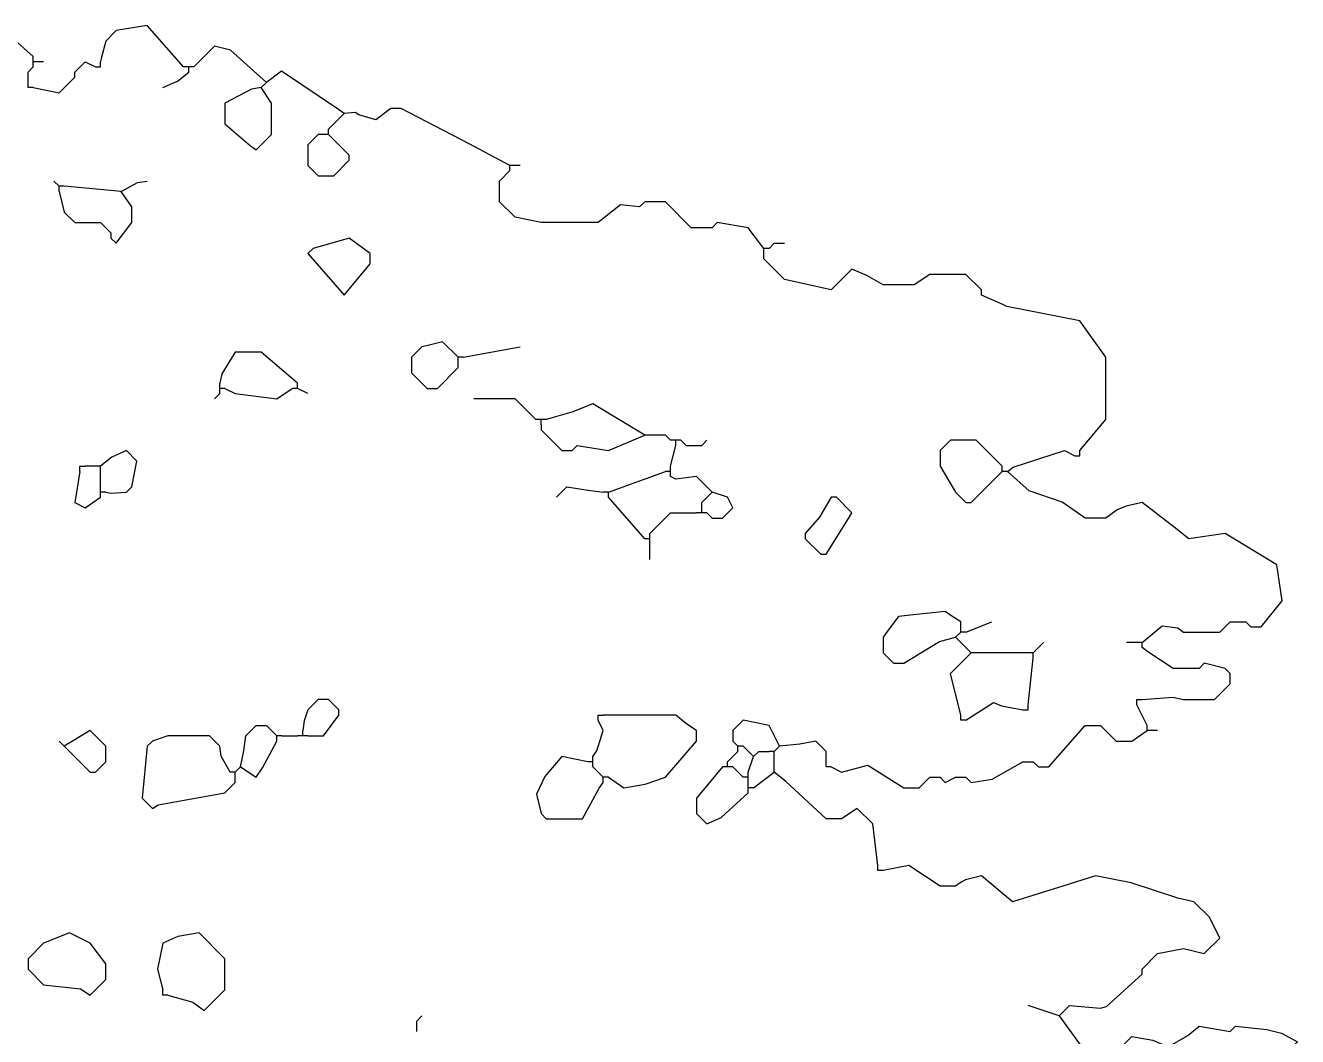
# Model space of a CAD drawing. Header units: metres. Extents: x -4.5 to 4.1, y 0 to 10.7.
# Drawn here: x 0.338 to 3.723, y 7.916 to 10.605 of the extents above; entities that cross this region are included whole.
import ezdxf

# ---------------------------------------------------------------- set-up
doc = ezdxf.new("R2010")
doc.units = ezdxf.units.M
doc.header["$LTSCALE"] = 0.2

msp = doc.modelspace()

# ---------------------------------------------------------------- linework, layer by layer
at = {"linetype": 'Continuous', "flags": 128}
for points in [[(0.7585, 10.4947), (0.662, 10.6051), (0.5792, 10.5913), (0.5516, 10.5637), (0.5406, 10.5209), (0.5378, 10.5085)], [(0.3007, 10.5741), (0.3586, 10.5223)], [(0.9791, 10.4534), (0.884, 10.5389), (0.8412, 10.5499), (0.7861, 10.4947)], [(0.3586, 10.5085), (0.3586, 10.5223)], [(0.3723, 10.5085), (0.3586, 10.5085)], [(0.3586, 10.4947), (0.3586, 10.5085)], [(0.3586, 10.4396), (0.4275, 10.4258), (0.4689, 10.4671), (0.4689, 10.4809), (0.4965, 10.5085), (0.524, 10.4947)], [(0.3861, 10.5085), (0.3723, 10.5085)], [(0.524, 10.4947), (0.5378, 10.4947), (0.5378, 10.5085)], [(0.3448, 10.4534), (0.3448, 10.4809), (0.3586, 10.4947)], [(0.7033, 10.4396), (0.7426, 10.4565), (0.7723, 10.4809)], [(0.7723, 10.4947), (0.7585, 10.4947)], [(0.7861, 10.4947), (0.7723, 10.4947)], [(0.7723, 10.4809), (0.7723, 10.4947)], [(1.186, 10.3706), (1.1708, 10.3816), (1.0191, 10.4837), (0.9791, 10.4534)], [(0.3586, 10.4396), (0.3448, 10.4396), (0.3448, 10.4534)], [(0.9653, 10.4396), (0.9391, 10.4354), (0.8688, 10.3982), (0.8688, 10.343), (0.9364, 10.2851), (0.9516, 10.2741), (0.9929, 10.3154), (0.9929, 10.3982), (0.9653, 10.4396)], [(0.9653, 10.4396), (0.9791, 10.4534)], [(1.1446, 10.3292), (1.186, 10.3706)], [(1.6273, 10.2327), (1.5184, 10.2906), (1.3377, 10.3844), (1.3101, 10.3844), (1.2701, 10.3541), (1.2253, 10.3674), (1.215, 10.3734), (1.186, 10.3706)], [(1.1446, 10.3154), (1.1446, 10.3292)], [(1.1308, 10.3154), (1.117, 10.3154), (1.0895, 10.2879), (1.0895, 10.2327), (1.117, 10.2051), (1.1584, 10.2051), (1.1998, 10.2465), (1.1998, 10.2603), (1.1446, 10.3154)], [(1.1446, 10.3154), (1.1308, 10.3154)], [(1.6411, 10.2327), (1.6273, 10.2327)], [(1.6273, 10.2189), (1.6273, 10.2327)], [(1.6549, 10.2327), (1.6411, 10.2327)], [(0.4275, 10.1775), (0.4137, 10.1913)], [(0.593, 10.1638), (0.6358, 10.1872), (0.662, 10.1913)], [(2.303, 10.0121), (2.2617, 10.0672), (2.1789, 10.081), (2.1651, 10.0672), (2.11, 10.0672), (2.041, 10.1362), (1.9859, 10.1362), (1.9721, 10.1224), (1.9218, 10.1281), (1.8617, 10.081), (1.71, 10.081), (1.6411, 10.0948), (1.5997, 10.1362), (1.5997, 10.1913), (1.6273, 10.2189)], [(0.4413, 10.1775), (0.4275, 10.1775)], [(0.4275, 10.1638), (0.4275, 10.1775)], [(0.4275, 10.1638), (0.4413, 10.1086), (0.4689, 10.081), (0.5378, 10.081), (0.5654, 10.0534), (0.5654, 10.0396), (0.5792, 10.0258), (0.6206, 10.081), (0.6206, 10.1224), (0.593, 10.1638)], [(0.593, 10.1638), (0.4413, 10.1775)], [(1.186, 9.8879), (1.255, 9.9707), (1.255, 9.9983), (1.1998, 10.0396), (1.1033, 10.0121), (1.0895, 9.9983), (1.186, 9.8879)], [(2.3168, 10.0121), (2.3306, 10.0258), (2.3582, 10.0258)], [(2.3168, 10.0121), (2.303, 10.0121)], [(2.303, 9.9983), (2.303, 10.0121)], [(3.1443, 9.4742), (3.2132, 9.557), (3.2132, 9.7224), (3.1443, 9.819), (2.9498, 9.8576), (2.9388, 9.8631), (2.8823, 9.8879), (2.8823, 9.9017), (2.8409, 9.9431), (2.7444, 9.9431), (2.703, 9.9155), (2.6202, 9.9155), (2.5775, 9.9403), (2.5375, 9.9569), (2.4823, 9.9017), (2.3582, 9.9293), (2.303, 9.9845), (2.303, 9.9983)], [(1.4894, 9.7224), (1.448, 9.7638), (1.4053, 9.7528), (1.3929, 9.75), (1.3653, 9.7224), (1.3653, 9.6811), (1.4067, 9.6397), (1.4342, 9.6397), (1.4894, 9.6949), (1.4894, 9.7087)], [(1.0619, 9.6535), (0.9653, 9.7362), (0.8964, 9.7362), (0.8605, 9.6783), (0.855, 9.6535)], [(1.5032, 9.7224), (1.4894, 9.7224)], [(1.4894, 9.7087), (1.4894, 9.7224)], [(1.5032, 9.7224), (1.6549, 9.75)], [(0.855, 9.6397), (0.855, 9.6535)], [(1.0619, 9.6397), (1.0619, 9.6535)], [(0.8412, 9.6121), (0.855, 9.6259)], [(0.8688, 9.6397), (0.855, 9.6397)], [(0.855, 9.6259), (0.855, 9.6397)], [(0.8688, 9.6397), (0.8964, 9.6259), (1.0067, 9.6121), (1.0481, 9.6397)], [(1.0619, 9.6397), (1.0481, 9.6397)], [(1.0895, 9.6259), (1.0619, 9.6397)], [(1.6963, 9.557), (1.6411, 9.6121), (1.5308, 9.6121)], [(1.9859, 9.5156), (1.848, 9.5983), (1.7917, 9.5761), (1.7238, 9.557)], [(1.71, 9.557), (1.6963, 9.557)], [(1.7238, 9.557), (1.71, 9.557)], [(1.71, 9.5432), (1.71, 9.557)], [(1.71, 9.5432), (1.71, 9.5294), (1.7652, 9.4742), (1.7928, 9.4742), (1.8066, 9.488), (1.8893, 9.4742), (1.9859, 9.5156)], [(2.0548, 9.5018), (2.041, 9.5156), (1.9859, 9.5156)], [(2.0686, 9.5018), (2.0548, 9.5018)], [(2.0548, 9.4328), (2.0686, 9.488)], [(2.0824, 9.5018), (2.0686, 9.5018)], [(2.0686, 9.488), (2.0686, 9.5018)], [(2.0824, 9.5018), (2.0962, 9.488), (2.1376, 9.488), (2.1514, 9.5018)], [(2.9374, 9.4328), (2.8685, 9.5018), (2.7995, 9.5018), (2.7719, 9.4742), (2.7719, 9.4328), (2.8133, 9.3639), (2.8409, 9.3363), (2.8547, 9.3363), (2.9374, 9.4191)], [(0.5516, 9.3639), (0.564, 9.3611), (0.6068, 9.3639), (0.6206, 9.3777), (0.6344, 9.4466), (0.6068, 9.4742), (0.5675, 9.4572), (0.5378, 9.4328)], [(2.9512, 9.4191), (2.9664, 9.4301), (3.1029, 9.4742), (3.1305, 9.4604)], [(3.1305, 9.4604), (3.1443, 9.4604), (3.1443, 9.4742)], [(0.4827, 9.4191), (0.4689, 9.3363), (0.4965, 9.3225), (0.5378, 9.3501)], [(0.4827, 9.4191), (0.4827, 9.4328), (0.4965, 9.4328)], [(0.524, 9.4328), (0.4965, 9.4328)], [(0.5378, 9.4328), (0.524, 9.4328)], [(0.5378, 9.4191), (0.5378, 9.4328)], [(0.5378, 9.3777), (0.5378, 9.4191)], [(1.8893, 9.3639), (2.041, 9.4191)], [(2.0548, 9.4191), (2.041, 9.4191)], [(2.0548, 9.4191), (2.0548, 9.4328)], [(2.0548, 9.4053), (2.0548, 9.4191)], [(2.9374, 9.4191), (2.9374, 9.4328)], [(2.9512, 9.4191), (2.9374, 9.4191)], [(3.3098, 8.964), (3.3636, 9.0081), (3.4049, 9.0026), (3.4201, 8.9915), (3.5166, 8.9915), (3.5442, 9.0191), (3.5856, 9.0191), (3.5994, 9.0053), (3.627, 9.0053), (3.6821, 9.0743), (3.6683, 9.1708), (3.5304, 9.2536), (3.4339, 9.2398), (3.3952, 9.2707), (3.3098, 9.3363), (3.267, 9.3267), (3.2436, 9.317), (3.2132, 9.2949), (3.1581, 9.2949), (3.0972, 9.3373), (3.0091, 9.3673), (2.9512, 9.4191)], [(2.1651, 9.3639), (2.1238, 9.4053), (2.0686, 9.3984), (2.0548, 9.4053)], [(0.5378, 9.3639), (0.5378, 9.3777)], [(0.5516, 9.3639), (0.5378, 9.3639)], [(0.5378, 9.3501), (0.5378, 9.3639)], [(1.7514, 9.3501), (1.779, 9.3777), (1.8354, 9.3688), (1.8755, 9.3639)], [(1.8893, 9.3639), (1.8755, 9.3639)], [(1.8893, 9.3501), (1.8893, 9.3639)], [(1.9859, 9.2398), (1.8893, 9.3501)], [(2.1376, 9.3225), (2.1376, 9.3363), (2.1651, 9.3639)], [(2.1514, 9.3087), (2.1651, 9.2949), (2.1927, 9.2949), (2.2203, 9.3225), (2.2065, 9.3501), (2.1651, 9.3639)], [(2.4685, 9.1984), (2.5286, 9.2937), (2.5375, 9.3087), (2.4961, 9.3501), (2.4823, 9.3501), (2.4514, 9.2974), (2.4134, 9.2536), (2.4134, 9.2398), (2.4547, 9.1984), (2.4685, 9.1984)], [(2.1376, 9.3087), (2.1376, 9.3225)], [(1.9997, 9.2536), (2.0548, 9.3087), (2.1238, 9.3087)], [(2.1376, 9.3087), (2.1238, 9.3087)], [(2.1514, 9.3087), (2.1376, 9.3087)], [(1.9997, 9.2398), (1.9997, 9.2536)], [(1.9997, 9.2398), (1.9859, 9.2398)], [(1.9997, 9.226), (1.9997, 9.2398)], [(1.9997, 9.1846), (1.9997, 9.226)], [(2.8271, 9.0053), (2.8271, 9.0191), (2.8009, 9.0357), (2.7857, 9.0467), (2.7018, 9.0378), (2.6616, 9.0329), (2.6313, 8.9929), (2.6202, 8.9778), (2.6202, 8.9364), (2.6478, 8.9088), (2.6754, 8.9088), (2.7706, 8.9667), (2.8133, 8.9778)], [(2.8409, 8.9915), (2.9098, 9.0191)], [(2.8133, 8.9778), (2.8271, 8.9915)], [(2.8547, 8.9364), (2.8133, 8.9778)], [(2.8271, 8.9915), (2.8271, 9.0053)], [(2.8409, 8.9915), (2.8271, 8.9915)], [(3.0202, 8.9364), (3.0477, 8.964)], [(3.296, 8.964), (3.2684, 8.964)], [(3.3098, 8.964), (3.296, 8.964)], [(3.3098, 8.9502), (3.3098, 8.964)], [(3.3098, 8.8123), (3.3917, 8.8181), (3.4201, 8.8123), (3.5028, 8.8123), (3.5442, 8.8536), (3.5442, 8.8812), (3.5304, 8.895), (3.4753, 8.9088), (3.4615, 8.895), (3.3925, 8.895), (3.3249, 8.9391), (3.3098, 8.9502)], [(2.8271, 8.7709), (2.7995, 8.8812), (2.8547, 8.9364)], [(3.0064, 8.9364), (2.8547, 8.9364)], [(3.0202, 8.9364), (3.0064, 8.9364)], [(3.0064, 8.7985), (3.0202, 8.9226)], [(3.0202, 8.9226), (3.0202, 8.9364)], [(1.0895, 8.7157), (1.1308, 8.7157), (1.1722, 8.7709), (1.1722, 8.7847), (1.1446, 8.8123), (1.117, 8.8123), (1.0895, 8.7847), (1.0798, 8.7557), (1.0757, 8.7295)], [(2.8409, 8.7571), (2.9147, 8.8041), (2.936, 8.7957), (2.9926, 8.7847)], [(3.296, 8.7985), (3.296, 8.8123), (3.3098, 8.8123)], [(1.8617, 8.7571), (1.8617, 8.7709), (1.8755, 8.7709)], [(1.8893, 8.6054), (1.9307, 8.5778), (1.9872, 8.5875), (2.041, 8.6054), (2.1238, 8.7019), (2.1238, 8.7295), (2.0983, 8.7465), (2.0686, 8.7709), (1.8755, 8.7709)], [(2.8409, 8.7571), (2.8271, 8.7571), (2.8271, 8.7709)], [(2.9926, 8.7847), (3.0064, 8.7847), (3.0064, 8.7985)], [(3.3236, 8.7433), (3.296, 8.7985)], [(0.9102, 8.633), (0.9191, 8.6756), (0.924, 8.7157), (0.9516, 8.7433), (0.9791, 8.7433), (1.0067, 8.7157)], [(1.848, 8.6606), (1.859, 8.6757), (1.8755, 8.7295), (1.8617, 8.7571)], [(2.3444, 8.6881), (2.3168, 8.7433), (2.2479, 8.7571), (2.2203, 8.7295), (2.2203, 8.7019), (2.2341, 8.6881)], [(2.4823, 8.633), (2.5099, 8.6192), (2.5801, 8.6378), (2.6754, 8.5778), (2.7168, 8.5778), (2.7444, 8.6054), (2.7719, 8.6054), (2.7857, 8.5916), (2.8133, 8.6054), (2.8409, 8.6054), (2.8547, 8.5916), (2.9111, 8.6005), (2.9926, 8.6468), (3.0202, 8.6468), (3.034, 8.633), (3.0615, 8.633), (3.1581, 8.7433), (3.1994, 8.7433), (3.2408, 8.7019), (3.2822, 8.7019), (3.3236, 8.7295)], [(3.3236, 8.7295), (3.3236, 8.7433)], [(0.4413, 8.6881), (0.4275, 8.7019)], [(0.4413, 8.6881), (0.5103, 8.6192), (0.524, 8.6192), (0.5516, 8.6468), (0.5516, 8.6881), (0.5103, 8.7295), (0.4413, 8.6881)], [(0.8826, 8.6192), (0.8592, 8.6619), (0.855, 8.6881), (0.8274, 8.7157), (0.7171, 8.7157), (0.6757, 8.7019), (0.662, 8.6881), (0.6482, 8.5502), (0.6757, 8.5227), (0.6909, 8.5323), (0.8688, 8.564), (0.8964, 8.5916), (0.8964, 8.6054)], [(0.9102, 8.633), (0.9516, 8.6054), (0.9685, 8.6309), (1.0067, 8.7019)], [(1.0205, 8.7157), (1.0067, 8.7157)], [(1.0067, 8.7019), (1.0067, 8.7157)], [(1.0205, 8.7157), (1.0619, 8.7157)], [(1.0757, 8.7157), (1.0619, 8.7157)], [(1.0757, 8.7157), (1.0757, 8.7295)], [(1.0895, 8.7157), (1.0757, 8.7157)], [(2.4685, 8.6468), (2.4685, 8.6744), (2.441, 8.7019), (2.3985, 8.6934), (2.3444, 8.6881)], [(3.3374, 8.7295), (3.3236, 8.7295)], [(3.3511, 8.7295), (3.3374, 8.7295)], [(2.2065, 8.6468), (2.2341, 8.6744)], [(2.2479, 8.6881), (2.2341, 8.6881)], [(2.2341, 8.6744), (2.2341, 8.6881)], [(2.2755, 8.6606), (2.2479, 8.6881)], [(2.2755, 8.6606), (2.2893, 8.6744), (2.3168, 8.6744)], [(2.3306, 8.6744), (2.3168, 8.6744)], [(2.3306, 8.6744), (2.3444, 8.6881)], [(2.3306, 8.6606), (2.3306, 8.6744)], [(1.8342, 8.6468), (1.7652, 8.6606), (1.7205, 8.6079), (1.6984, 8.5608), (1.71, 8.5089), (1.7238, 8.4951), (1.8204, 8.4951), (1.8645, 8.5764), (1.8755, 8.5916)], [(1.848, 8.6468), (1.8342, 8.6468)], [(1.848, 8.6468), (1.848, 8.6606)], [(1.848, 8.633), (1.848, 8.6468)], [(2.2065, 8.633), (2.2065, 8.6468)], [(2.2617, 8.6192), (2.2755, 8.6606)], [(2.3306, 8.6192), (2.3306, 8.6606)], [(2.4823, 8.633), (2.4685, 8.633), (2.4685, 8.6468)], [(0.8964, 8.6192), (0.8826, 8.6192)], [(0.8964, 8.6192), (0.9102, 8.633)], [(0.8964, 8.6054), (0.8964, 8.6192)], [(1.8755, 8.6054), (1.848, 8.633)], [(1.8893, 8.6054), (1.8755, 8.6054)], [(1.8755, 8.5916), (1.8755, 8.6054)], [(2.1927, 8.633), (2.1238, 8.5502), (2.1238, 8.5089), (2.1514, 8.4813), (2.1899, 8.4985), (2.2617, 8.564)], [(2.2065, 8.633), (2.1927, 8.633)], [(2.2203, 8.633), (2.2065, 8.633)], [(2.2479, 8.6054), (2.2203, 8.633)], [(2.2617, 8.6054), (2.2479, 8.6054)], [(2.2617, 8.6054), (2.2617, 8.6192)], [(2.2617, 8.5916), (2.2617, 8.6054)], [(2.2755, 8.5778), (2.3306, 8.6192)], [(2.6064, 8.371), (2.5927, 8.4813), (2.5513, 8.5227), (2.5099, 8.4951), (2.4685, 8.4951), (2.3603, 8.5948), (2.3306, 8.6192)], [(2.2617, 8.5778), (2.2617, 8.5916)], [(2.2755, 8.5778), (2.2617, 8.5778)], [(2.2617, 8.564), (2.2617, 8.5778)], [(2.6202, 8.3572), (2.6064, 8.3572), (2.6064, 8.371)], [(3.0891, 7.971), (3.1167, 7.9986), (3.1994, 7.9917), (3.2146, 7.9959), (3.3098, 8.0814), (3.3098, 8.0951), (3.3511, 8.1365), (3.4201, 8.1503), (3.4753, 8.1365), (3.5166, 8.1779), (3.489, 8.2331), (3.4477, 8.2744), (3.4049, 8.2841), (3.281, 8.3247), (3.1857, 8.3434), (3.1158, 8.3214), (2.965, 8.2744), (2.8823, 8.3434), (2.8395, 8.3323), (2.8285, 8.3268), (2.8133, 8.3158), (2.7719, 8.3158), (2.6892, 8.371), (2.6202, 8.3572)], [(0.5103, 8.0262), (0.5516, 8.0676), (0.5516, 8.1089), (0.5103, 8.1641), (0.4551, 8.1917), (0.3861, 8.1641), (0.3448, 8.1227), (0.3448, 8.0951), (0.3861, 8.0538), (0.4841, 8.0427), (0.5103, 8.0262)], [(0.7171, 8.0262), (0.7833, 8.0069), (0.8137, 7.9848), (0.8688, 8.04), (0.8688, 8.1227), (0.7999, 8.1917), (0.7433, 8.182), (0.7033, 8.1641), (0.6895, 8.0951), (0.7033, 8.04)], [(0.7171, 8.0262), (0.7033, 8.0262), (0.7033, 8.04)], [(3.0891, 7.971), (3.0064, 7.9986)], [(1.3791, 7.9297), (1.3791, 7.9572), (1.3929, 7.971)], [(3.0891, 7.971), (3.1994, 7.8193), (3.2546, 7.8745), (3.2546, 7.8883), (3.2822, 7.9159), (3.3387, 7.9062), (3.3787, 7.8883), (3.4318, 7.919), (3.4615, 7.9434), (3.5442, 7.9297), (3.558, 7.9434), (3.642, 7.9345), (3.6809, 7.9248), (3.7235, 7.9021), (3.6959, 7.8745)]]:
    msp.add_lwpolyline(points, dxfattribs=at)

doc.saveas('drawing.dxf')
